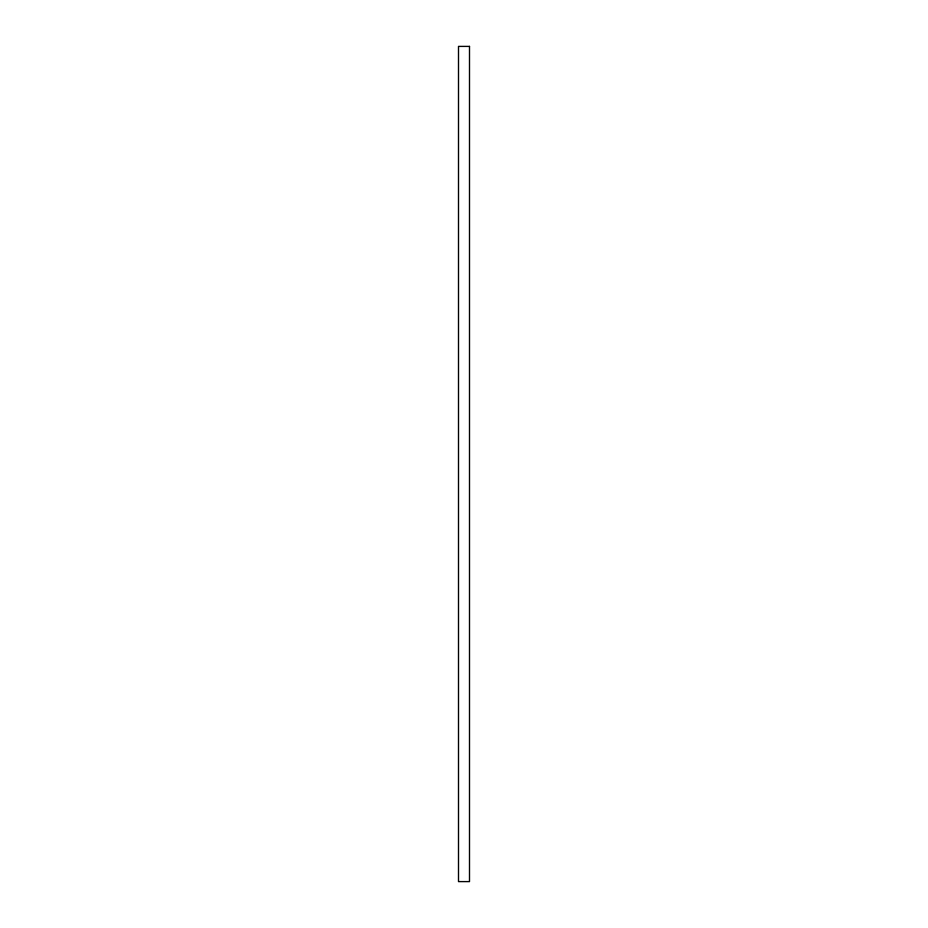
<?xml version="1.0" encoding="UTF-8"?>
<svg xmlns="http://www.w3.org/2000/svg" width="928" height="928" viewBox="0 0 928 928"><rect width="100%" height="100%" fill="white"/><g stroke="black" fill="none" stroke-linecap="round" stroke-linejoin="round"><path stroke-width="1.39" d="M469.498 46.4L458.502 46.4L458.502 881.6L469.498 881.6L469.498 46.4"/></g></svg>
